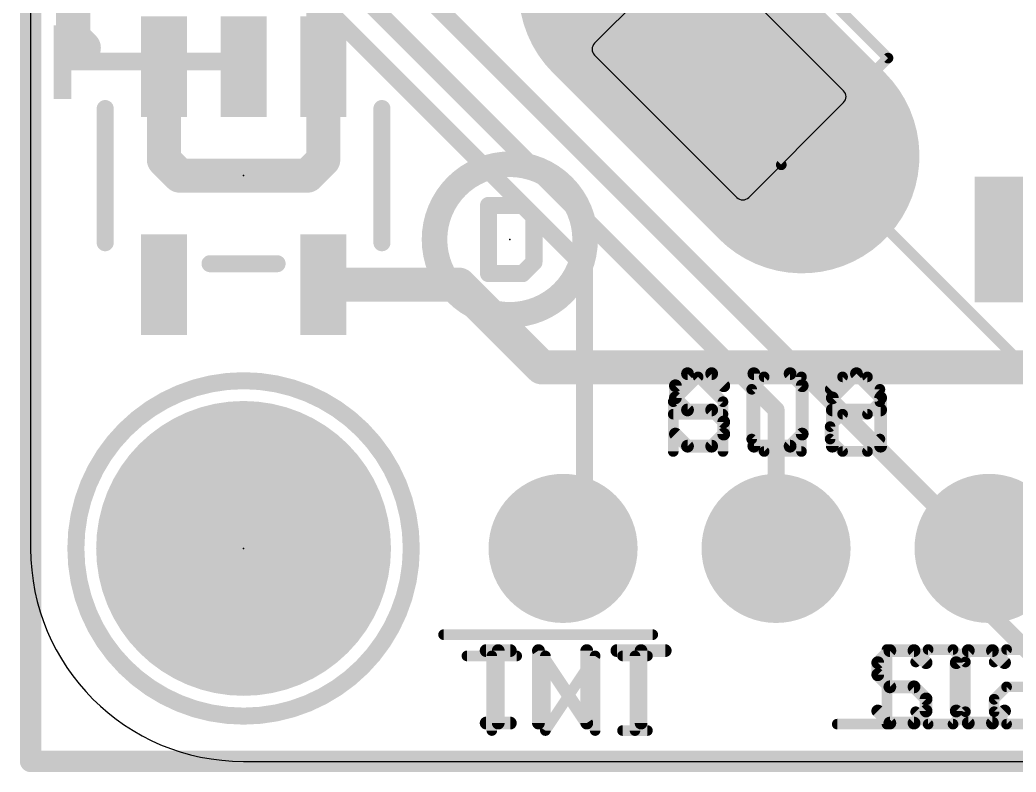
# Model space of a CAD drawing. Extents: x -0.1 to 25.5, y -0.1 to 25.5.
# Drawn here: x -0.13 to 11.75, y -0.13 to 8.84 of the extents above; entities that cross this region are included whole.
import ezdxf

# ---------------------------------------------------------------- set-up
doc = ezdxf.new("R2010")
doc.units = 0
for name, color, linetype in [('1', 12, 'CONTINUOUS'), ('16', 132, 'CONTINUOUS'), ('17', 110, 'CONTINUOUS'), ('20', 53, 'CONTINUOUS'), ('21', 40, 'CONTINUOUS'), ('22', 6, 'CONTINUOUS'), ('23', 53, 'CONTINUOUS'), ('46', 140, 'CONTINUOUS')]:
    doc.layers.add(name, color=color, linetype=linetype)

# ---------------------------------------------------------------- blocks, each defined once
blk = doc.blocks.new('RECT')
blk.add_solid([(-0.5, -0.5), (0.5, -0.5), (-0.5, 0.5), (0.5, 0.5)])
blk = doc.blocks.new('ROUNDP')
at = {"const_width": 0.5}
blk.add_lwpolyline([(0, -0.25, 1), (0, 0.25, 1), (0, -0.25)], format="xyb", dxfattribs=at)
blk = doc.blocks.new('LONGP100')
at = {"const_width": 1}
blk.add_lwpolyline([(-0.5, 0), (0.5, 0)], dxfattribs=at)
at = {"const_width": 0.5}
for points in [[(-0.5, 0.25, 1), (-0.5, -0.25)], [(0.5, -0.25, 1), (0.5, 0.25)]]:
    blk.add_lwpolyline(points, format="xyb", dxfattribs=at)

msp = doc.modelspace()

# ---------------------------------------------------------------- linework, layer by layer
at = {"layer": '1'}
for points, const_width in [([(0, 0), (0, 25.4)], 0.254), ([(3.49, 8.2851), (3.49, 10.6981)], 0.4064), ([(1.154, 9.663), (0.508, 9.017)], 0.4064), ([(0.508, 9.017), (0.508, 8.636)], 0.4064), ([(0.508, 8.636), (0.635, 8.509)], 0.4064), ([(1.59, 8.2851), (1.59, 7.173)], 0.4064), ([(3.49, 7.173), (3.49, 8.2851)], 0.4064), ([(1.59, 7.173), (1.778, 6.985)], 0.4064), ([(3.302, 6.985), (3.49, 7.173)], 0.4064), ([(1.778, 6.985), (3.302, 6.985)], 0.4064), ([(3.49, 5.6849), (5.1101, 5.6849)], 0.4064), ([(5.1101, 5.6849), (6.096, 4.699)], 0.4064), ([(6.096, 4.699), (13.203, 4.699)], 0.4064), ([(25.4, 0), (0, 0)], 0.254)]:
    msp.add_lwpolyline(points, dxfattribs=dict(at, const_width=const_width))
for points, const_width in [([(0.4362, 9.0888, 1), (0.5798, 8.9452)], 0.2032), ([(0.5798, 8.7078, 1), (0.4362, 8.5642)], 0.2032), ([(0.4064, 8.636, 1), (0.6096, 8.636)], 0.2032), ([(0.5632, 8.4372, 1), (0.7068, 8.5808)], 0.2032), ([(1.6916, 8.2851, 1), (1.4884, 8.2851)], 0.2032), ([(3.5916, 8.2851, 1), (3.3884, 8.2851)], 0.2032), ([(3.3884, 8.2851, 1), (3.5916, 8.2851)], 0.2032), ([(1.6618, 7.2448, 1), (1.5182, 7.1012)], 0.2032), ([(3.5618, 7.1012, 1), (3.4182, 7.2448)], 0.2032), ([(1.4884, 7.173, 1), (1.6916, 7.173)], 0.2032), ([(3.3884, 7.173, 1), (3.5916, 7.173)], 0.2032), ([(1.778, 7.0866, 1), (1.778, 6.8834)], 0.2032), ([(1.7062, 6.9132, 1), (1.8498, 7.0568)], 0.2032), ([(3.2302, 7.0568, 1), (3.3738, 6.9132)], 0.2032), ([(3.302, 6.8834, 1), (3.302, 7.0866)], 0.2032), ([(3.49, 5.7865, 1), (3.49, 5.5833)], 0.2032), ([(5.1819, 5.7567, 1), (5.0383, 5.6131)], 0.2032), ([(5.1101, 5.5833, 1), (5.1101, 5.7865)], 0.2032), ([(6.096, 4.8006, 1), (6.096, 4.5974)], 0.2032), ([(6.0242, 4.6272, 1), (6.1678, 4.7708)], 0.2032), ([(0, 0.0635, 1), (0, -0.0635)], 0.127), ([(-0.0635, 0, 1), (0.0635, 0)], 0.127)]:
    msp.add_lwpolyline(points, format="xyb", dxfattribs=dict(at, const_width=const_width))
at = {"layer": '16'}
for points, const_width in [([(0, 0), (0, 25.4)], 0.254), ([(2.667, 9.8393), (6.604, 5.9023)], 0.2032), ([(3.683, 9.398), (8.89, 4.191)], 0.2032), ([(4.445, 9.398), (11.303, 2.54)], 0.2032), ([(6.604, 5.9023), (6.604, 2.794)], 0.2032), ([(8.89, 2.54), (8.89, 4.191)], 0.2032), ([(6.604, 2.794), (6.35, 2.54)], 0.2032), ([(11.303, 2.54), (11.43, 2.54)], 0.2032), ([(11.43, 1.778), (11.43, 2.54)], 0.2032), ([(11.938, 1.27), (11.43, 1.778)], 0.2032), ([(25.4, 0), (0, 0)], 0.254)]:
    msp.add_lwpolyline(points, dxfattribs=dict(at, const_width=const_width))
for points, const_width in [([(6.6548, 5.9023, 1), (6.5532, 5.9023)], 0.1016), ([(6.5681, 5.8663, 1), (6.6399, 5.9382)], 0.1016), ([(8.9408, 4.191, 1), (8.8392, 4.191)], 0.1016), ([(8.8541, 4.1551, 1), (8.9259, 4.2269)], 0.1016), ([(6.6399, 2.7581, 1), (6.5681, 2.8299)], 0.1016), ([(6.5532, 2.794, 1), (6.6548, 2.794)], 0.1016), ([(6.3141, 2.5759, 1), (6.3859, 2.5041)], 0.1016), ([(11.303, 2.5908, 1), (11.303, 2.4892)], 0.1016), ([(11.2671, 2.5041, 1), (11.3389, 2.5759)], 0.1016), ([(11.4808, 2.54, 1), (11.3792, 2.54)], 0.1016), ([(11.43, 2.4892, 1), (11.43, 2.5908)], 0.1016), ([(8.8392, 2.54, 1), (8.9408, 2.54)], 0.1016), ([(11.4659, 1.8139, 1), (11.3941, 1.7421)], 0.1016), ([(11.3792, 1.778, 1), (11.4808, 1.778)], 0.1016), ([(0, 0.0635, 1), (0, -0.0635)], 0.127), ([(-0.0635, 0, 1), (0.0635, 0)], 0.127)]:
    msp.add_lwpolyline(points, format="xyb", dxfattribs=dict(at, const_width=const_width))
at = {"layer": '20'}
for p, q in [((0, 22.86), (0, 2.54)), ((2.54, 0), (22.86, 0))]:
    msp.add_line(p, q, dxfattribs=at)
msp.add_arc((2.54, 2.54), 2.54, 180, 270, dxfattribs=at)
at = {"layer": '21'}
for points, const_width in [([(0.89, 6.185), (0.89, 7.785)], 0.2032), ([(4.19, 6.185), (4.19, 7.785)], 0.2032), ([(5.461, 6.6301), (5.461, 5.8166)], 0.2032), ([(5.8677, 6.6301), (5.461, 6.6301)], 0.2032), ([(6.0033, 6.4945), (5.8677, 6.6301)], 0.2032), ([(6.0033, 5.9522), (6.0033, 6.4945)], 0.2032), ([(2.94, 5.935), (2.14, 5.935)], 0.2032), ([(5.8677, 5.8166), (6.0033, 5.9522)], 0.2032), ([(5.461, 5.8166), (5.8677, 5.8166)], 0.2032), ([(7.834, 4.6235), (7.6899, 4.4795)], 0.1524), ([(8.1221, 4.6235), (7.834, 4.6235)], 0.1524), ([(8.2661, 4.4795), (8.1221, 4.6235)], 0.1524), ([(8.6254, 4.6235), (8.6254, 3.7592)], 0.1524), ([(9.0576, 4.6235), (8.6254, 4.6235)], 0.1524), ([(9.2017, 4.4795), (9.0576, 4.6235)], 0.1524), ([(9.561, 4.3354), (9.8491, 4.6235)], 0.1524), ([(9.8491, 4.6235), (10.1372, 4.3354)], 0.1524), ([(7.6899, 4.4795), (7.6899, 4.3354)], 0.1524), ([(9.2017, 3.9033), (9.2017, 4.4795)], 0.1524), ([(7.6899, 4.3354), (7.834, 4.1914)], 0.1524), ([(9.561, 3.7592), (9.561, 4.3354)], 0.1524), ([(10.1372, 4.3354), (10.1372, 3.7592)], 0.1524), ([(7.834, 4.1914), (8.1221, 4.1914)], 0.1524), ([(8.1221, 4.1914), (8.2661, 4.0473)], 0.1524), ([(9.561, 4.1914), (10.1372, 4.1914)], 0.1524), ([(8.2661, 4.0473), (8.2661, 3.9033)], 0.1524), ([(7.834, 3.7592), (7.6899, 3.9033)], 0.1524), ([(8.2661, 3.9033), (8.1221, 3.7592)], 0.1524), ([(9.0576, 3.7592), (9.2017, 3.9033)], 0.1524), ([(8.1221, 3.7592), (7.834, 3.7592)], 0.1524), ([(8.6254, 3.7592), (9.0576, 3.7592)], 0.1524), ([(5.4328, 1.3215), (5.721, 1.3215)], 0.1524), ([(5.5769, 0.4572), (5.5769, 1.3215)], 0.1524), ([(6.0565, 0.4572), (6.0565, 1.3215)], 0.1524), ([(6.0565, 1.3215), (6.6327, 0.4572)], 0.1524), ([(6.6327, 0.4572), (6.6327, 1.3215)], 0.1524), ([(6.992, 1.3215), (7.5683, 1.3215)], 0.1524), ([(7.2802, 0.4572), (7.2802, 1.3215)], 0.1524), ([(10.247, 1.3215), (10.1029, 1.1775)], 0.1524), ([(10.5351, 1.3215), (10.247, 1.3215)], 0.1524), ([(10.6791, 1.1775), (10.5351, 1.3215)], 0.1524), ([(11.1825, 1.3215), (11.0384, 1.1775)], 0.1524), ([(11.4706, 1.3215), (11.1825, 1.3215)], 0.1524), ([(11.6147, 1.1775), (11.4706, 1.3215)], 0.1524), ([(10.1029, 1.1775), (10.1029, 1.0334)], 0.1524), ([(11.0384, 1.1775), (11.0384, 0.6013)], 0.1524), ([(10.1029, 1.0334), (10.247, 0.8894)], 0.1524), ([(10.247, 0.8894), (10.5351, 0.8894)], 0.1524), ([(10.5351, 0.8894), (10.6791, 0.7453)], 0.1524), ([(10.6791, 0.7453), (10.6791, 0.6013)], 0.1524), ([(10.247, 0.4572), (10.1029, 0.6013)], 0.1524), ([(10.6791, 0.6013), (10.5351, 0.4572)], 0.1524), ([(11.0384, 0.6013), (11.1825, 0.4572)], 0.1524), ([(11.4706, 0.4572), (11.6147, 0.6013)], 0.1524), ([(5.4328, 0.4572), (5.721, 0.4572)], 0.1524), ([(10.5351, 0.4572), (10.247, 0.4572)], 0.1524), ([(11.1825, 0.4572), (11.4706, 0.4572)], 0.1524)]:
    msp.add_lwpolyline(points, dxfattribs=dict(at, const_width=const_width))
for points, const_width in [([(0.9408, 7.785, 1), (0.8392, 7.785)], 0.1016), ([(4.2408, 7.785, 1), (4.1392, 7.785)], 0.1016), ([(5.715, 5.325, 1), (5.715, 7.121, 1), (5.715, 5.325)], 0.3048), ([(5.5118, 6.6301, 1), (5.4102, 6.6301)], 0.1016), ([(5.461, 6.6809, 1), (5.461, 6.5793)], 0.1016), ([(5.9037, 6.666, 1), (5.8318, 6.5942)], 0.1016), ([(5.8677, 6.5793, 1), (5.8677, 6.6809)], 0.1016), ([(6.0541, 6.4945, 1), (5.9525, 6.4945)], 0.1016), ([(5.9674, 6.4586, 1), (6.0392, 6.5304)], 0.1016), ([(0.8392, 6.185, 1), (0.9408, 6.185)], 0.1016), ([(4.1392, 6.185, 1), (4.2408, 6.185)], 0.1016), ([(2.14, 5.9858, 1), (2.14, 5.8842)], 0.1016), ([(2.94, 5.8842, 1), (2.94, 5.9858)], 0.1016), ([(5.9525, 5.9522, 1), (6.0541, 5.9522)], 0.1016), ([(6.0392, 5.9163, 1), (5.9674, 5.9881)], 0.1016), ([(5.461, 5.8674, 1), (5.461, 5.7658)], 0.1016), ([(5.4102, 5.8166, 1), (5.5118, 5.8166)], 0.1016), ([(5.8318, 5.8525, 1), (5.9037, 5.7807)], 0.1016), ([(5.8677, 5.7658, 1), (5.8677, 5.8674)], 0.1016), ([(2.54, 0.54, 1), (2.54, 4.54, 1), (2.54, 0.54)], 0.2032), ([(7.834, 4.6616, 1), (7.834, 4.5854)], 0.0762), ([(7.8609, 4.5966, 1), (7.807, 4.6505)], 0.0762), ([(8.149, 4.6505, 1), (8.0951, 4.5966)], 0.0762), ([(8.1221, 4.5854, 1), (8.1221, 4.6616)], 0.0762), ([(8.6635, 4.6235, 1), (8.5873, 4.6235)], 0.0762), ([(8.6254, 4.6616, 1), (8.6254, 4.5854)], 0.0762), ([(9.0846, 4.6505, 1), (9.0307, 4.5966)], 0.0762), ([(9.0576, 4.5854, 1), (9.0576, 4.6616)], 0.0762), ([(9.876, 4.6505, 1), (9.8221, 4.5966)], 0.0762), ([(9.876, 4.5966, 1), (9.8221, 4.6505)], 0.0762), ([(7.728, 4.4795, 1), (7.6518, 4.4795)], 0.0762), ([(7.663, 4.5064, 1), (7.7169, 4.4525)], 0.0762), ([(8.2392, 4.4525, 1), (8.2931, 4.5064)], 0.0762), ([(9.2398, 4.4795, 1), (9.1636, 4.4795)], 0.0762), ([(9.1747, 4.4525, 1), (9.2286, 4.5064)], 0.0762), ([(7.7169, 4.3624, 1), (7.663, 4.3085)], 0.0762), ([(9.534, 4.3624, 1), (9.5879, 4.3085)], 0.0762), ([(9.5991, 4.3354, 1), (9.5229, 4.3354)], 0.0762), ([(10.1753, 4.3354, 1), (10.0991, 4.3354)], 0.0762), ([(10.1102, 4.3085, 1), (10.1641, 4.3624)], 0.0762), ([(7.6518, 4.3354, 1), (7.728, 4.3354)], 0.0762), ([(7.834, 4.2295, 1), (7.834, 4.1533)], 0.0762), ([(7.807, 4.1644, 1), (7.8609, 4.2183)], 0.0762), ([(8.149, 4.2183, 1), (8.0951, 4.1644)], 0.0762), ([(8.1221, 4.1533, 1), (8.1221, 4.2295)], 0.0762), ([(9.561, 4.2295, 1), (9.561, 4.1533)], 0.0762), ([(10.1372, 4.1533, 1), (10.1372, 4.2295)], 0.0762), ([(8.3042, 4.0473, 1), (8.228, 4.0473)], 0.0762), ([(8.2392, 4.0204, 1), (8.2931, 4.0743)], 0.0762), ([(7.7169, 3.9302, 1), (7.663, 3.8763)], 0.0762), ([(8.228, 3.9033, 1), (8.3042, 3.9033)], 0.0762), ([(8.2931, 3.8763, 1), (8.2392, 3.9302)], 0.0762), ([(9.1636, 3.9033, 1), (9.2398, 3.9033)], 0.0762), ([(9.2286, 3.8763, 1), (9.1747, 3.9302)], 0.0762), ([(7.834, 3.7973, 1), (7.834, 3.7211)], 0.0762), ([(7.807, 3.7323, 1), (7.8609, 3.7861)], 0.0762), ([(8.0951, 3.7861, 1), (8.149, 3.7323)], 0.0762), ([(8.1221, 3.7211, 1), (8.1221, 3.7973)], 0.0762), ([(8.6254, 3.7973, 1), (8.6254, 3.7211)], 0.0762), ([(9.0307, 3.7861, 1), (9.0846, 3.7323)], 0.0762), ([(9.0576, 3.7211, 1), (9.0576, 3.7973)], 0.0762), ([(8.5873, 3.7592, 1), (8.6635, 3.7592)], 0.0762), ([(9.5229, 3.7592, 1), (9.5991, 3.7592)], 0.0762), ([(10.0991, 3.7592, 1), (10.1753, 3.7592)], 0.0762), ([(5.4328, 1.3596, 1), (5.4328, 1.2834)], 0.0762), ([(5.615, 1.3215, 1), (5.5388, 1.3215)], 0.0762), ([(5.721, 1.2834, 1), (5.721, 1.3596)], 0.0762), ([(6.0882, 1.3427, 1), (6.0248, 1.3004)], 0.0762), ([(6.0946, 1.3215, 1), (6.0184, 1.3215)], 0.0762), ([(6.6708, 1.3215, 1), (6.5946, 1.3215)], 0.0762), ([(6.992, 1.3596, 1), (6.992, 1.2834)], 0.0762), ([(7.3183, 1.3215, 1), (7.2421, 1.3215)], 0.0762), ([(7.5683, 1.2834, 1), (7.5683, 1.3596)], 0.0762), ([(10.247, 1.3596, 1), (10.247, 1.2834)], 0.0762), ([(10.2739, 1.2946, 1), (10.22, 1.3485)], 0.0762), ([(10.562, 1.3485, 1), (10.5081, 1.2946)], 0.0762), ([(10.5351, 1.2834, 1), (10.5351, 1.3596)], 0.0762), ([(11.1825, 1.3596, 1), (11.1825, 1.2834)], 0.0762), ([(11.2094, 1.2946, 1), (11.1556, 1.3485)], 0.0762), ([(11.4976, 1.3485, 1), (11.4437, 1.2946)], 0.0762), ([(11.4706, 1.2834, 1), (11.4706, 1.3596)], 0.0762), ([(10.141, 1.1775, 1), (10.0648, 1.1775)], 0.0762), ([(10.076, 1.2044, 1), (10.1299, 1.1505)], 0.0762), ([(10.6522, 1.1505, 1), (10.7061, 1.2044)], 0.0762), ([(11.0765, 1.1775, 1), (11.0003, 1.1775)], 0.0762), ([(11.0115, 1.2044, 1), (11.0654, 1.1505)], 0.0762), ([(11.5877, 1.1505, 1), (11.6416, 1.2044)], 0.0762), ([(10.1299, 1.0604, 1), (10.076, 1.0065)], 0.0762), ([(10.0648, 1.0334, 1), (10.141, 1.0334)], 0.0762), ([(10.247, 0.9275, 1), (10.247, 0.8513)], 0.0762), ([(10.22, 0.8624, 1), (10.2739, 0.9163)], 0.0762), ([(10.562, 0.9163, 1), (10.5081, 0.8624)], 0.0762), ([(10.5351, 0.8513, 1), (10.5351, 0.9275)], 0.0762), ([(10.7172, 0.7453, 1), (10.641, 0.7453)], 0.0762), ([(10.6522, 0.7184, 1), (10.7061, 0.7723)], 0.0762), ([(10.1299, 0.6282, 1), (10.076, 0.5743)], 0.0762), ([(10.641, 0.6013, 1), (10.7172, 0.6013)], 0.0762), ([(10.7061, 0.5743, 1), (10.6522, 0.6282)], 0.0762), ([(11.0654, 0.6282, 1), (11.0115, 0.5743)], 0.0762), ([(11.0003, 0.6013, 1), (11.0765, 0.6013)], 0.0762), ([(11.6416, 0.5743, 1), (11.5877, 0.6282)], 0.0762), ([(5.4328, 0.4953, 1), (5.4328, 0.4191)], 0.0762), ([(5.5388, 0.4572, 1), (5.615, 0.4572)], 0.0762), ([(5.721, 0.4191, 1), (5.721, 0.4953)], 0.0762), ([(6.0184, 0.4572, 1), (6.0946, 0.4572)], 0.0762), ([(6.5946, 0.4572, 1), (6.6708, 0.4572)], 0.0762), ([(6.601, 0.4361, 1), (6.6644, 0.4783)], 0.0762), ([(7.2421, 0.4572, 1), (7.3183, 0.4572)], 0.0762), ([(10.247, 0.4953, 1), (10.247, 0.4191)], 0.0762), ([(10.22, 0.4303, 1), (10.2739, 0.4841)], 0.0762), ([(10.5081, 0.4841, 1), (10.562, 0.4303)], 0.0762), ([(10.5351, 0.4191, 1), (10.5351, 0.4953)], 0.0762), ([(11.1825, 0.4953, 1), (11.1825, 0.4191)], 0.0762), ([(11.1556, 0.4303, 1), (11.2094, 0.4841)], 0.0762), ([(11.4437, 0.4841, 1), (11.4976, 0.4303)], 0.0762), ([(11.4706, 0.4191, 1), (11.4706, 0.4953)], 0.0762)]:
    msp.add_lwpolyline(points, format="xyb", dxfattribs=dict(at, const_width=const_width))
at = {"layer": '22', "const_width": 0.127}
for points in [[(3.9672, 12.5939), (12.5939, 3.9672)], [(8.3867, 10.2251), (10.2251, 8.3866)], [(8.9523, 7.1139), (7.1139, 8.9523)], [(10.2251, 8.3866), (8.9523, 7.1139)], [(7.9606, 4.5855), (7.664, 4.2889)], [(8.2571, 4.2889), (7.9606, 4.5855)], [(8.5995, 4.4372), (8.7478, 4.5855)], [(8.7478, 4.5855), (9.1927, 4.5855)], [(9.1927, 4.5855), (9.1927, 3.6957)], [(9.535, 4.4372), (9.6833, 4.5855)], [(9.6833, 4.5855), (9.9799, 4.5855)], [(9.9799, 4.5855), (10.1282, 4.4372)], [(8.5995, 3.844), (8.5995, 4.4372)], [(10.1282, 4.4372), (10.1282, 4.2889)], [(7.664, 4.2889), (7.664, 3.6957)], [(8.2571, 3.6957), (8.2571, 4.2889)], [(10.1282, 4.2889), (9.9799, 4.1406)], [(8.2571, 4.1406), (7.664, 4.1406)], [(9.6833, 4.1406), (9.535, 3.9923)], [(9.9799, 4.1406), (9.6833, 4.1406)], [(9.535, 3.9923), (9.535, 3.844)], [(8.7478, 3.6957), (8.5995, 3.844)], [(9.535, 3.844), (9.6833, 3.6957)], [(9.9799, 3.6957), (10.1282, 3.844)], [(9.1927, 3.6957), (8.7478, 3.6957)], [(9.6833, 3.6957), (9.9799, 3.6957)], [(7.4196, 1.5113), (4.9248, 1.5113)], [(5.7969, 1.2581), (5.2037, 1.2581)], [(5.5003, 0.3683), (5.5003, 1.2581)], [(6.7324, 1.2581), (6.1392, 0.3683)], [(6.1392, 0.3683), (6.1392, 1.2581)], [(6.7324, 0.3683), (6.7324, 1.2581)], [(7.3561, 1.2581), (7.0595, 1.2581)], [(7.2078, 0.3683), (7.2078, 1.2581)], [(10.2129, 1.3343), (10.2129, 0.4445)], [(10.5553, 1.186), (10.7036, 1.3343)], [(10.7036, 1.3343), (11.0002, 1.3343)], [(11.0002, 1.3343), (11.1485, 1.186)], [(11.4908, 1.186), (11.6391, 1.3343)], [(11.6391, 1.3343), (11.9357, 1.3343)], [(11.1485, 1.186), (11.1485, 0.5928)], [(11.6391, 0.8894), (11.4908, 0.7411)], [(11.9357, 0.8894), (11.6391, 0.8894)], [(11.4908, 0.7411), (11.4908, 0.5928)], [(10.7036, 0.4445), (10.5553, 0.5928)], [(11.1485, 0.5928), (11.0002, 0.4445)], [(11.4908, 0.5928), (11.6391, 0.4445)], [(10.2129, 0.4445), (9.6198, 0.4445)], [(11.0002, 0.4445), (10.7036, 0.4445)], [(11.6391, 0.4445), (11.9357, 0.4445)], [(7.3561, 0.3683), (7.0595, 0.3683)]]:
    msp.add_lwpolyline(points, dxfattribs=at)
at = {"layer": '22', "const_width": 0.0635}
for points in [[(10.2476, 8.3642, 1), (10.2027, 8.4091)], [(10.2027, 8.3642, 1), (10.2476, 8.4091)], [(8.9299, 7.1363, 1), (8.9748, 7.0914)], [(8.9299, 7.0914, 1), (8.9748, 7.1363)], [(7.983, 4.6079, 1), (7.9381, 4.563)], [(7.983, 4.563, 1), (7.9381, 4.6079)], [(8.7478, 4.6172, 1), (8.7478, 4.5537)], [(8.7702, 4.563, 1), (8.7253, 4.6079)], [(9.2244, 4.5855, 1), (9.1609, 4.5855)], [(9.1927, 4.5537, 1), (9.1927, 4.6172)], [(9.6833, 4.6172, 1), (9.6833, 4.5537)], [(9.7058, 4.563, 1), (9.6608, 4.6079)], [(10.0023, 4.6079, 1), (9.9574, 4.563)], [(9.9799, 4.5537, 1), (9.9799, 4.6172)], [(8.6312, 4.4372, 1), (8.5677, 4.4372)], [(8.577, 4.4596, 1), (8.6219, 4.4147)], [(9.5126, 4.4596, 1), (9.5575, 4.4147)], [(10.1599, 4.4372, 1), (10.0964, 4.4372)], [(10.1057, 4.4147, 1), (10.1506, 4.4596)], [(7.6957, 4.2889, 1), (7.6322, 4.2889)], [(7.6415, 4.3113, 1), (7.6864, 4.2664)], [(8.2889, 4.2889, 1), (8.2254, 4.2889)], [(8.2347, 4.2664, 1), (8.2796, 4.3113)], [(10.0964, 4.2889, 1), (10.1599, 4.2889)], [(10.1506, 4.2664, 1), (10.1057, 4.3113)], [(7.664, 4.1723, 1), (7.664, 4.1088)], [(8.2571, 4.1088, 1), (8.2571, 4.1723)], [(9.6833, 4.1723, 1), (9.6833, 4.1088)], [(9.7058, 4.1181, 1), (9.6608, 4.163)], [(9.9574, 4.163, 1), (10.0023, 4.1181)], [(9.9799, 4.1088, 1), (9.9799, 4.1723)], [(9.5668, 3.9923, 1), (9.5033, 3.9923)], [(9.5126, 4.0147, 1), (9.5575, 3.9698)], [(8.6219, 3.8664, 1), (8.577, 3.8215)], [(8.5677, 3.844, 1), (8.6312, 3.844)], [(9.5033, 3.844, 1), (9.5668, 3.844)], [(9.5575, 3.8664, 1), (9.5126, 3.8215)], [(10.1506, 3.8215, 1), (10.1057, 3.8664)], [(7.6322, 3.6957, 1), (7.6957, 3.6957)], [(8.2254, 3.6957, 1), (8.2889, 3.6957)], [(8.7478, 3.7275, 1), (8.7478, 3.6639)], [(8.7253, 3.6732, 1), (8.7702, 3.7182)], [(9.1609, 3.6957, 1), (9.2244, 3.6957)], [(9.1927, 3.6639, 1), (9.1927, 3.7275)], [(9.6833, 3.7275, 1), (9.6833, 3.6639)], [(9.6608, 3.6732, 1), (9.7058, 3.7182)], [(9.9574, 3.7182, 1), (10.0023, 3.6732)], [(9.9799, 3.6639, 1), (9.9799, 3.7275)], [(4.9248, 1.5431, 1), (4.9248, 1.4796)], [(7.4196, 1.4796, 1), (7.4196, 1.5431)], [(5.2037, 1.2898, 1), (5.2037, 1.2263)], [(5.532, 1.2581, 1), (5.4685, 1.2581)], [(5.7969, 1.2263, 1), (5.7969, 1.2898)], [(6.171, 1.2581, 1), (6.1075, 1.2581)], [(6.7641, 1.2581, 1), (6.7006, 1.2581)], [(6.7588, 1.2404, 1), (6.706, 1.2757)], [(7.0595, 1.2898, 1), (7.0595, 1.2263)], [(7.2395, 1.2581, 1), (7.176, 1.2581)], [(7.3561, 1.2263, 1), (7.3561, 1.2898)], [(10.2447, 1.3343, 1), (10.1812, 1.3343)], [(10.7036, 1.366, 1), (10.7036, 1.3025)], [(10.726, 1.3118, 1), (10.6811, 1.3567)], [(11.0226, 1.3567, 1), (10.9777, 1.3118)], [(11.0002, 1.3025, 1), (11.0002, 1.366)], [(11.6391, 1.366, 1), (11.6391, 1.3025)], [(11.6616, 1.3118, 1), (11.6166, 1.3567)], [(10.5328, 1.2084, 1), (10.5777, 1.1635)], [(11.1802, 1.186, 1), (11.1167, 1.186)], [(11.126, 1.1635, 1), (11.1709, 1.2084)], [(11.4684, 1.2084, 1), (11.5133, 1.1635)], [(11.6391, 0.9211, 1), (11.6391, 0.8576)], [(11.6616, 0.8669, 1), (11.6166, 0.9118)], [(11.5226, 0.7411, 1), (11.4591, 0.7411)], [(11.4684, 0.7635, 1), (11.5133, 0.7186)], [(10.5777, 0.6152, 1), (10.5328, 0.5703)], [(11.1167, 0.5928, 1), (11.1802, 0.5928)], [(11.1709, 0.5703, 1), (11.126, 0.6152)], [(11.4591, 0.5928, 1), (11.5226, 0.5928)], [(11.5133, 0.6152, 1), (11.4684, 0.5703)], [(9.6198, 0.4763, 1), (9.6198, 0.4128)], [(10.1812, 0.4445, 1), (10.2447, 0.4445)], [(10.2129, 0.4128, 1), (10.2129, 0.4763)], [(10.7036, 0.4763, 1), (10.7036, 0.4128)], [(10.6811, 0.422, 1), (10.726, 0.467)], [(10.9777, 0.467, 1), (11.0226, 0.422)], [(11.0002, 0.4128, 1), (11.0002, 0.4763)], [(11.6391, 0.4763, 1), (11.6391, 0.4128)], [(11.6166, 0.422, 1), (11.6616, 0.467)], [(5.4685, 0.3683, 1), (5.532, 0.3683)], [(6.1128, 0.3859, 1), (6.1656, 0.3507)], [(6.1075, 0.3683, 1), (6.171, 0.3683)], [(6.7006, 0.3683, 1), (6.7641, 0.3683)], [(7.0595, 0.4001, 1), (7.0595, 0.3366)], [(7.176, 0.3683, 1), (7.2395, 0.3683)], [(7.3561, 0.3366, 1), (7.3561, 0.4001)]]:
    msp.add_lwpolyline(points, format="xyb", dxfattribs=at)
at = {"layer": '23'}
for p in [(2.54, 6.985), (5.715, 6.223), (2.54, 2.54)]:
    msp.add_point(p, dxfattribs=at)
at = {"layer": '46'}
for p, q in [((6.725, 8.5634), (7.8563, 9.6948)), ((7.9977, 9.6948), (9.6948, 7.9977)), ((8.422, 6.7249), (6.725, 8.422)), ((9.6948, 7.8563), (8.5634, 6.7249))]:
    msp.add_line(p, q, dxfattribs=at)
for centre, start, end in [((6.7957, 8.4927), 135, 225), ((9.6241, 7.927), 315, 45), ((8.4927, 6.7957), 225, 315)]:
    msp.add_arc(centre, 0.1, start, end, dxfattribs=at)

# ---------------------------------------------------------------- block references
at = {"layer": '1', "rotation": 180}
for p, xscale, yscale in [((1.59, 8.2851), 0.55, 1.2), ((2.54, 8.2851), 0.55, 1.2), ((3.49, 8.2851), 0.55, 1.2), ((11.877, 6.223), 1.24, 1.5), ((1.59, 5.6849), 0.55, 1.2), ((3.49, 5.6849), 0.55, 1.2)]:
    msp.add_blockref('RECT', p, dxfattribs=dict(at, xscale=xscale, yscale=yscale))
at = {"layer": '17'}
for name, p, xscale, yscale, rotation in [('LONGP100', (8.2099, 8.2099), 2.8, 2.8, 315), ('LONGP100', (8.2099, 8.2099), 2.8, 2.8, 315), ('ROUNDP', (6.35, 2.54), 1.778, 1.778, 270), ('ROUNDP', (6.35, 2.54), 1.778, 1.778, 270), ('ROUNDP', (8.89, 2.54), 1.778, 1.778, 270), ('ROUNDP', (8.89, 2.54), 1.778, 1.778, 270), ('ROUNDP', (11.43, 2.54), 1.778, 1.778, 270), ('ROUNDP', (11.43, 2.54), 1.778, 1.778, 270)]:
    msp.add_blockref(name, p, dxfattribs=dict(at, xscale=xscale, yscale=yscale, rotation=rotation))
at = {"layer": '17', "xscale": 3.516, "yscale": 3.516}
msp.add_blockref('ROUNDP', (2.54, 2.54), dxfattribs=at)
msp.add_blockref('ROUNDP', (2.54, 2.54), dxfattribs=at)
at = {"layer": '22', "rotation": 270}
for p, xscale, yscale in [((0.2887, 8.3363), 0.8788, 0.0231), ((0.3118, 8.3363), 0.8788, 0.0231), ((0.3349, 8.3363), 0.8788, 0.0231), ((0.358, 8.3363), 0.8788, 0.0231), ((0.381, 8.3363), 0.8788, 0.0229), ((0.404, 8.3363), 0.8788, 0.0231), ((0.4271, 8.3363), 0.8788, 0.0231), ((0.4502, 8.3363), 0.8788, 0.0231), ((0.4733, 8.3363), 0.8788, 0.0231), ((0.4964, 8.3464), 0.2083, 0.0231), ((0.5196, 8.3464), 0.2083, 0.0231), ((0.5427, 8.3464), 0.2083, 0.0231), ((0.5658, 8.3464), 0.2083, 0.0231), ((0.5889, 8.3464), 0.2083, 0.0231), ((0.612, 8.3464), 0.2083, 0.0231), ((0.635, 8.3464), 0.2083, 0.0229), ((0.658, 8.3464), 0.2083, 0.0231), ((0.6811, 8.3464), 0.2083, 0.0231), ((0.7042, 8.3464), 0.2083, 0.0231), ((0.7273, 8.3464), 0.2083, 0.0231), ((0.7504, 8.3464), 0.2083, 0.0231), ((0.7736, 8.3464), 0.2083, 0.0231), ((0.7967, 8.3464), 0.2083, 0.0231), ((0.8198, 8.3464), 0.2083, 0.0231), ((0.8429, 8.3464), 0.2083, 0.0231), ((0.866, 8.3464), 0.2083, 0.0231), ((0.889, 8.3464), 0.2083, 0.0229), ((0.912, 8.3464), 0.2083, 0.0231), ((0.9351, 8.3464), 0.2083, 0.0231), ((0.9582, 8.3464), 0.2083, 0.0231), ((0.9813, 8.3464), 0.2083, 0.0231), ((1.0044, 8.3464), 0.2083, 0.0231), ((1.0276, 8.3464), 0.2083, 0.0231), ((1.0507, 8.3464), 0.2083, 0.0231), ((1.0738, 8.3464), 0.2083, 0.0231), ((1.0969, 8.3464), 0.2083, 0.0231), ((1.12, 8.3464), 0.2083, 0.0231), ((1.143, 8.3464), 0.2083, 0.0229), ((1.166, 8.3464), 0.2083, 0.0231), ((1.1891, 8.3464), 0.2083, 0.0231), ((1.2122, 8.3464), 0.2083, 0.0231), ((1.2353, 8.3464), 0.2083, 0.0231), ((1.2584, 8.3464), 0.2083, 0.0231), ((1.2816, 8.3464), 0.2083, 0.0231), ((1.3047, 8.3464), 0.2083, 0.0231), ((1.3278, 8.3464), 0.2083, 0.0231), ((1.3509, 8.3464), 0.2083, 0.0231), ((1.374, 8.3464), 0.2083, 0.0231), ((1.397, 8.3464), 0.2083, 0.0229), ((1.42, 8.3464), 0.2083, 0.0231), ((1.4431, 8.3464), 0.2083, 0.0231), ((1.4662, 8.3464), 0.2083, 0.0231), ((1.4893, 8.3464), 0.2083, 0.0231), ((1.5124, 8.3464), 0.2083, 0.0231), ((1.5356, 8.3464), 0.2083, 0.0231), ((1.5587, 8.3464), 0.2083, 0.0231), ((1.5818, 8.3464), 0.2083, 0.0231), ((1.6049, 8.3464), 0.2083, 0.0231), ((1.628, 8.3464), 0.2083, 0.0231), ((1.651, 8.3464), 0.2083, 0.0229), ((1.674, 8.3464), 0.2083, 0.0231), ((1.6971, 8.3464), 0.2083, 0.0231), ((1.7202, 8.3464), 0.2083, 0.0231), ((1.7433, 8.3464), 0.2083, 0.0231), ((1.7664, 8.3464), 0.2083, 0.0231), ((1.7896, 8.3464), 0.2083, 0.0231), ((1.8127, 8.3464), 0.2083, 0.0231), ((1.8358, 8.3464), 0.2083, 0.0231), ((1.8589, 8.3464), 0.2083, 0.0231), ((1.882, 8.3464), 0.2083, 0.0231), ((1.905, 8.3464), 0.2083, 0.0229), ((1.928, 8.3464), 0.2083, 0.0231), ((1.9511, 8.3464), 0.2083, 0.0231), ((1.9742, 8.3464), 0.2083, 0.0231), ((1.9973, 8.3464), 0.2083, 0.0231), ((2.0204, 8.3464), 0.2083, 0.0231), ((2.0436, 8.3464), 0.2083, 0.0231), ((2.0667, 8.3464), 0.2083, 0.0231), ((2.0898, 8.3464), 0.2083, 0.0231), ((2.1129, 8.3464), 0.2083, 0.0231), ((2.136, 8.3464), 0.2083, 0.0231), ((2.159, 8.3464), 0.2083, 0.0229), ((2.182, 8.3464), 0.2083, 0.0231), ((2.2051, 8.3464), 0.2083, 0.0231), ((2.2282, 8.3464), 0.2083, 0.0231), ((2.2513, 8.3464), 0.2083, 0.0231), ((2.2744, 8.3464), 0.2083, 0.0231), ((2.2976, 8.3464), 0.2083, 0.0231), ((2.3207, 8.3464), 0.2083, 0.0231), ((2.3438, 8.3464), 0.2083, 0.0231), ((2.3669, 8.3464), 0.2083, 0.0231), ((2.39, 8.3464), 0.2083, 0.0231), ((2.413, 8.3464), 0.2083, 0.0229)]:
    msp.add_blockref('RECT', p, dxfattribs=dict(at, xscale=xscale, yscale=yscale))

doc.saveas('drawing.dxf')
